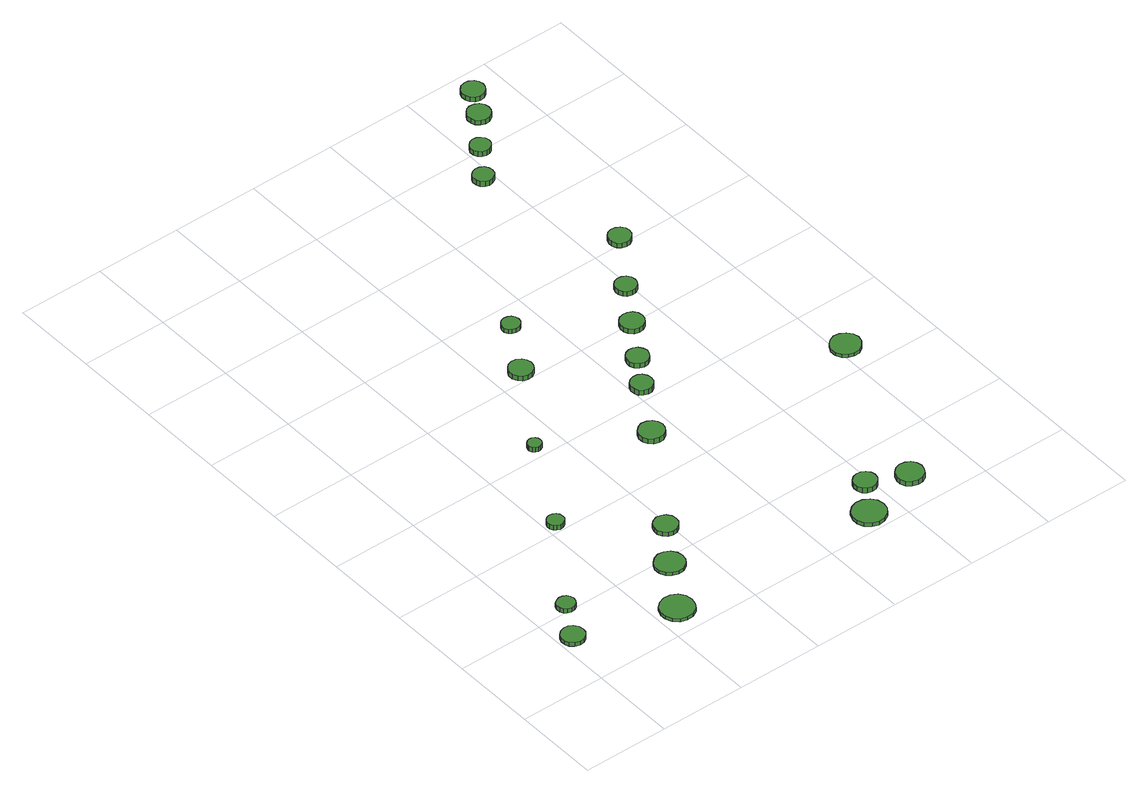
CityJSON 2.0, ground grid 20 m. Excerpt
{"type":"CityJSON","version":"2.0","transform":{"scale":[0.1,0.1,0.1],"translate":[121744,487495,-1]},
"CityObjects":{
"tree1":{"type":"SolitaryVegetationObject","attributes":{"function":"something"},"geometry":[{"type":"MultiSurface","lod":"1","boundaries":[[[0,1,2,3,4,5,6,7,8,9,10,11,12,13,14]],[[15,16,17,18,19,20,21,22,23,24,25,26,27,28,29]],[[0,29,28,1]],[[1,28,27,2]],[[2,27,26,3]],[[3,26,25,4]],[[4,25,24,5]],[[5,24,23,6]],[[6,23,22,7]],[[7,22,21,8]],[[8,21,20,9]],[[9,20,19,10]],[[10,19,18,11]],[[11,18,17,12]],[[12,17,16,13]],[[13,16,15,14]],[[14,15,29,0]]]}]},
"tree2":{"type":"SolitaryVegetationObject","attributes":{"function":"something"},"geometry":[{"type":"MultiSurface","lod":"1","boundaries":[[[30,31,32,33,34,35,36,37,38,39,40,41,42,43,44]],[[45,46,47,48,49,50,51,52,53,54,55,56,57,58,59]],[[30,59,58,31]],[[31,58,57,32]],[[32,57,56,33]],[[33,56,55,34]],[[34,55,54,35]],[[35,54,53,36]],[[36,53,52,37]],[[37,52,51,38]],[[38,51,50,39]],[[39,50,49,40]],[[40,49,48,41]],[[41,48,47,42]],[[42,47,46,43]],[[43,46,45,44]],[[44,45,59,30]]]}]},
"tree3":{"type":"SolitaryVegetationObject","attributes":{"function":"something"},"geometry":[{"type":"MultiSurface","lod":"1","boundaries":[[[60,61,62,63,64,65,66,67,68,69,70,71,72,73,74]],[[75,76,77,78,79,80,81,82,83,84,85,86,87,88,89]],[[60,89,88,61]],[[61,88,87,62]],[[62,87,86,63]],[[63,86,85,64]],[[64,85,84,65]],[[65,84,83,66]],[[66,83,82,67]],[[67,82,81,68]],[[68,81,80,69]],[[69,80,79,70]],[[70,79,78,71]],[[71,78,77,72]],[[72,77,76,73]],[[73,76,75,74]],[[74,75,89,60]]]}]},
"tree4":{"type":"SolitaryVegetationObject","attributes":{"function":"something"},"geometry":[{"type":"MultiSurface","lod":"1","boundaries":[[[90,91,92,93,94,95,96,97,98,99,100,101,102,103,104]],[[105,106,107,108,109,110,111,112,113,114,115,116,117,118,119]],[[90,119,118,91]],[[91,118,117,92]],[[92,117,116,93]],[[93,116,115,94]],[[94,115,114,95]],[[95,114,113,96]],[[96,113,112,97]],[[97,112,111,98]],[[98,111,110,99]],[[99,110,109,100]],[[100,109,108,101]],[[101,108,107,102]],[[102,107,106,103]],[[103,106,105,104]],[[104,105,119,90]]]}]},
"tree5":{"type":"SolitaryVegetationObject","attributes":{"function":"something"},"geometry":[{"type":"MultiSurface","lod":"1","boundaries":[[[120,121,122,123,124,125,126,127,128,129,130,131,132,133,134]],[[135,136,137,138,139,140,141,142,143,144,145,146,147,148,149]],[[120,149,148,121]],[[121,148,147,122]],[[122,147,146,123]],[[123,146,145,124]],[[124,145,144,125]],[[125,144,143,126]],[[126,143,142,127]],[[127,142,141,128]],[[128,141,140,129]],[[129,140,139,130]],[[130,139,138,131]],[[131,138,137,132]],[[132,137,136,133]],[[133,136,135,134]],[[134,135,149,120]]]}]},
"tree6":{"type":"SolitaryVegetationObject","attributes":{"function":"something"},"geometry":[{"type":"MultiSurface","lod":"1","boundaries":[[[150,151,152,153,154,155,156,157,158,159,160,161,162,163,164]],[[165,166,167,168,169,170,171,172,173,174,175,176,177,178,179]],[[150,179,178,151]],[[151,178,177,152]],[[152,177,176,153]],[[153,176,175,154]],[[154,175,174,155]],[[155,174,173,156]],[[156,173,172,157]],[[157,172,171,158]],[[158,171,170,159]],[[159,170,169,160]],[[160,169,168,161]],[[161,168,167,162]],[[162,167,166,163]],[[163,166,165,164]],[[164,165,179,150]]]}]},
"tree7":{"type":"SolitaryVegetationObject","attributes":{"function":"something"},"geometry":[{"type":"MultiSurface","lod":"1","boundaries":[[[180,181,182,183,184,185,186,187,188,189,190,191,192,193,194]],[[195,196,197,198,199,200,201,202,203,204,205,206,207,208,209]],[[180,209,208,181]],[[181,208,207,182]],[[182,207,206,183]],[[183,206,205,184]],[[184,205,204,185]],[[185,204,203,186]],[[186,203,202,187]],[[187,202,201,188]],[[188,201,200,189]],[[189,200,199,190]],[[190,199,198,191]],[[191,198,197,192]],[[192,197,196,193]],[[193,196,195,194]],[[194,195,209,180]]]}]},
"tree8":{"type":"SolitaryVegetationObject","attributes":{"function":"something"},"geometry":[{"type":"MultiSurface","lod":"1","boundaries":[[[210,211,212,213,214,215,216,217,218,219,220,221,222,223,224]],[[225,226,227,228,229,230,231,232,233,234,235,236,237,238,239]],[[210,239,238,211]],[[211,238,237,212]],[[212,237,236,213]],[[213,236,235,214]],[[214,235,234,215]],[[215,234,233,216]],[[216,233,232,217]],[[217,232,231,218]],[[218,231,230,219]],[[219,230,229,220]],[[220,229,228,221]],[[221,228,227,222]],[[222,227,226,223]],[[223,226,225,224]],[[224,225,239,210]]]}]},
"tree9":{"type":"SolitaryVegetationObject","attributes":{"function":"something"},"geometry":[{"type":"MultiSurface","lod":"1","boundaries":[[[240,241,242,243,244,245,246,247,248,249,250,251,252,253,254]],[[255,256,257,258,259,260,261,262,263,264,265,266,267,268,269]],[[240,269,268,241]],[[241,268,267,242]],[[242,267,266,243]],[[243,266,265,244]],[[244,265,264,245]],[[245,264,263,246]],[[246,263,262,247]],[[247,262,261,248]],[[248,261,260,249]],[[249,260,259,250]],[[250,259,258,251]],[[251,258,257,252]],[[252,257,256,253]],[[253,256,255,254]],[[254,255,269,240]]]}]},
"tree10":{"type":"SolitaryVegetationObject","attributes":{"function":"something"},"geometry":[{"type":"MultiSurface","lod":"1","boundaries":[[[270,271,272,273,274,275,276,277,278,279,280,281,282,283,284]],[[285,286,287,288,289,290,291,292,293,294,295,296,297,298,299]],[[270,299,298,271]],[[271,298,297,272]],[[272,297,296,273]],[[273,296,295,274]],[[274,295,294,275]],[[275,294,293,276]],[[276,293,292,277]],[[277,292,291,278]],[[278,291,290,279]],[[279,290,289,280]],[[280,289,288,281]],[[281,288,287,282]],[[282,287,286,283]],[[283,286,285,284]],[[284,285,299,270]]]}]},
"tree11":{"type":"SolitaryVegetationObject","attributes":{"function":"something"},"geometry":[{"type":"MultiSurface","lod":"1","boundaries":[[[300,301,302,303,304,305,306,307,308,309,310,311,312,313,314]],[[315,316,317,318,319,320,321,322,323,324,325,326,327,328,329]],[[300,329,328,301]],[[301,328,327,302]],[[302,327,326,303]],[[303,326,325,304]],[[304,325,324,305]],[[305,324,323,306]],[[306,323,322,307]],[[307,322,321,308]],[[308,321,320,309]],[[309,320,319,310]],[[310,319,318,311]],[[311,318,317,312]],[[312,317,316,313]],[[313,316,315,314]],[[314,315,329,300]]]}]},
"tree12":{"type":"SolitaryVegetationObject","attributes":{"function":"something"},"geometry":[{"type":"MultiSurface","lod":"1","boundaries":[[[330,331,332,333,334,335,336,337,338,339,340,341,342,343,344]],[[345,346,347,348,349,350,351,352,353,354,355,356,357,358,359]],[[330,359,358,331]],[[331,358,357,332]],[[332,357,356,333]],[[333,356,355,334]],[[334,355,354,335]],[[335,354,353,336]],[[336,353,352,337]],[[337,352,351,338]],[[338,351,350,339]],[[339,350,349,340]],[[340,349,348,341]],[[341,348,347,342]],[[342,347,346,343]],[[343,346,345,344]],[[344,345,359,330]]]}]},
"tree13":{"type":"SolitaryVegetationObject","attributes":{"function":"something"},"geometry":[{"type":"MultiSurface","lod":"1","boundaries":[[[360,361,362,363,364,365,366,367,368,369,370,371,372,373,374]],[[375,376,377,378,379,380,381,382,383,384,385,386,387,388,389]],[[360,389,388,361]],[[361,388,387,362]],[[362,387,386,363]],[[363,386,385,364]],[[364,385,384,365]],[[365,384,383,366]],[[366,383,382,367]],[[367,382,381,368]],[[368,381,380,369]],[[369,380,379,370]],[[370,379,378,371]],[[371,378,377,372]],[[372,377,376,373]],[[373,376,375,374]],[[374,375,389,360]]]}]},
"tree14":{"type":"SolitaryVegetationObject","attributes":{"function":"something"},"geometry":[{"type":"MultiSurface","lod":"1","boundaries":[[[390,391,392,393,394,395,396,397,398,399,400,401,402,403,404]],[[405,406,407,408,409,410,411,412,413,414,415,416,417,418,419]],[[390,419,418,391]],[[391,418,417,392]],[[392,417,416,393]],[[393,416,415,394]],[[394,415,414,395]],[[395,414,413,396]],[[396,413,412,397]],[[397,412,411,398]],[[398,411,410,399]],[[399,410,409,400]],[[400,409,408,401]],[[401,408,407,402]],[[402,407,406,403]],[[403,406,405,404]],[[404,405,419,390]]]}]},
"tree15":{"type":"SolitaryVegetationObject","attributes":{"function":"something"},"geometry":[{"type":"MultiSurface","lod":"1","boundaries":[[[420,421,422,423,424,425,426,427,428,429,430,431,432,433,434]],[[435,436,437,438,439,440,441,442,443,444,445,446,447,448,449]],[[420,449,448,421]],[[421,448,447,422]],[[422,447,446,423]],[[423,446,445,424]],[[424,445,444,425]],[[425,444,443,426]],[[426,443,442,427]],[[427,442,441,428]],[[428,441,440,429]],[[429,440,439,430]],[[430,439,438,431]],[[431,438,437,432]],[[432,437,436,433]],[[433,436,435,434]],[[434,435,449,420]]]}]},
"tree16":{"type":"SolitaryVegetationObject","attributes":{"function":"something"},"geometry":[{"type":"MultiSurface","lod":"1","boundaries":[[[450,451,452,453,454,455,456,457,458,459,460,461,462,463,464]],[[465,466,467,468,469,470,471,472,473,474,475,476,477,478,479]],[[450,479,478,451]],[[451,478,477,452]],[[452,477,476,453]],[[453,476,475,454]],[[454,475,474,455]],[[455,474,473,456]],[[456,473,472,457]],[[457,472,471,458]],[[458,471,470,459]],[[459,470,469,460]],[[460,469,468,461]],[[461,468,467,462]],[[462,467,466,463]],[[463,466,465,464]],[[464,465,479,450]]]}]},
"tree17":{"type":"SolitaryVegetationObject","attributes":{"function":"something"},"geometry":[{"type":"MultiSurface","lod":"1","boundaries":[[[480,481,482,483,484,485,486,487,488,489,490,491,492,493,494]],[[495,496,497,498,499,500,501,502,503,504,505,506,507,508,509]],[[480,509,508,481]],[[481,508,507,482]],[[482,507,506,483]],[[483,506,505,484]],[[484,505,504,485]],[[485,504,503,486]],[[486,503,502,487]],[[487,502,501,488]],[[488,501,500,489]],[[489,500,499,490]],[[490,499,498,491]],[[491,498,497,492]],[[492,497,496,493]],[[493,496,495,494]],[[494,495,509,480]]]}]},
"tree18":{"type":"SolitaryVegetationObject","attributes":{"function":"something"},"geometry":[{"type":"MultiSurface","lod":"1","boundaries":[[[510,511,512,513,514,515,516,517,518,519,520,521,522,523,524]],[[525,526,527,528,529,530,531,532,533,534,535,536,537,538,539]],[[510,539,538,511]],[[511,538,537,512]],[[512,537,536,513]],[[513,536,535,514]],[[514,535,534,515]],[[515,534,533,516]],[[516,533,532,517]],[[517,532,531,518]],[[518,531,530,519]],[[519,530,529,520]],[[520,529,528,521]],[[521,528,527,522]],[[522,527,526,523]],[[523,526,525,524]],[[524,525,539,510]]]}]},
"tree19":{"type":"SolitaryVegetationObject","attributes":{"function":"something"},"geometry":[{"type":"MultiSurface","lod":"1","boundaries":[[[540,541,542,543,544,545,546,547,548,549,550,551,552,553,554]],[[555,556,557,558,559,560,561,562,563,564,565,566,567,568,569]],[[540,569,568,541]],[[541,568,567,542]],[[542,567,566,543]],[[543,566,565,544]],[[544,565,564,545]],[[545,564,563,546]],[[546,563,562,547]],[[547,562,561,548]],[[548,561,560,549]],[[549,560,559,550]],[[550,559,558,551]],[[551,558,557,552]],[[552,557,556,553]],[[553,556,555,554]],[[554,555,569,540]]]}]},
"tree20":{"type":"SolitaryVegetationObject","attributes":{"function":"something"},"geometry":[{"type":"MultiSurface","lod":"1","boundaries":[[[570,571,572,573,574,575,576,577,578,579,580,581,582,583,584]],[[585,586,587,588,589,590,591,592,593,594,595,596,597,598,599]],[[570,599,598,571]],[[571,598,597,572]],[[572,597,596,573]],[[573,596,595,574]],[[574,595,594,575]],[[575,594,593,576]],[[576,593,592,577]],[[577,592,591,578]],[[578,591,590,579]],[[579,590,589,580]],[[580,589,588,581]],[[581,588,587,582]],[[582,587,586,583]],[[583,586,585,584]],[[584,585,599,570]]]}]},
"tree21":{"type":"SolitaryVegetationObject","attributes":{"function":"something"},"geometry":[{"type":"MultiSurface","lod":"1","boundaries":[[[600,601,602,603,604,605,606,607,608,609,610,611,612,613,614]],[[615,616,617,618,619,620,621,622,623,624,625,626,627,628,629]],[[600,629,628,601]],[[601,628,627,602]],[[602,627,626,603]],[[603,626,625,604]],[[604,625,624,605]],[[605,624,623,606]],[[606,623,622,607]],[[607,622,621,608]],[[608,621,620,609]],[[609,620,619,610]],[[610,619,618,611]],[[611,618,617,612]],[[612,617,616,613]],[[613,616,615,614]],[[614,615,629,600]]]}]},
"tree22":{"type":"SolitaryVegetationObject","attributes":{"function":"something"},"geometry":[{"type":"MultiSurface","lod":"1","boundaries":[[[630,631,632,633,634,635,636,637,638,639,640,641,642,643,644]],[[645,646,647,648,649,650,651,652,653,654,655,656,657,658,659]],[[630,659,658,631]],[[631,658,657,632]],[[632,657,656,633]],[[633,656,655,634]],[[634,655,654,635]],[[635,654,653,636]],[[636,653,652,637]],[[637,652,651,638]],[[638,651,650,639]],[[639,650,649,640]],[[640,649,648,641]],[[641,648,647,642]],[[642,647,646,643]],[[643,646,645,644]],[[644,645,659,630]]]}]},
"tree23":{"type":"SolitaryVegetationObject","attributes":{"function":"something"},"geometry":[{"type":"MultiSurface","lod":"1","boundaries":[[[660,661,662,663,664,665,666,667,668,669,670,671,672,673,674]],[[675,676,677,678,679,680,681,682,683,684,685,686,687,688,689]],[[660,689,688,661]],[[661,688,687,662]],[[662,687,686,663]],[[663,686,685,664]],[[664,685,684,665]],[[665,684,683,666]],[[666,683,682,667]],[[667,682,681,668]],[[668,681,680,669]],[[669,680,679,670]],[[670,679,678,671]],[[671,678,677,672]],[[672,677,676,673]],[[673,676,675,674]],[[674,675,689,660]]]}]}
},
"vertices":[
[59,130,17],[57,141,17],[50,150,17],[41,156,17],[30,157,17],[19,153,17],[11,146,17],[7,136,17],[7,125,17],[11,115,17],[19,108,17],[30,104,17],[41,105,17],[50,111,17],[57,120,17],[57,120,7],[50,111,7],[41,105,7],[30,104,7],[19,108,7],[11,115,7],[7,125,7],[7,136,7],[11,146,7],[19,153,7],[30,157,7],[41,156,7],[50,150,7],[57,141,7],[59,130,7],
[103,214,18],[101,222,18],[96,229,18],[89,233,18],[80,234,18],[72,231,18],[65,226,18],[62,218,18],[62,209,18],[65,201,18],[72,196,18],[80,193,18],[89,194,18],[96,198,18],[101,205,18],[101,205,7],[96,198,7],[89,194,7],[80,193,7],[72,196,7],[65,201,7],[62,209,7],[62,218,7],[65,226,7],[72,231,7],[80,234,7],[89,233,7],[96,229,7],[101,222,7],[103,214,7],
[288,64,15],[285,80,15],[276,93,15],[262,101,15],[246,102,15],[231,97,15],[219,87,15],[213,72,15],[213,57,15],[219,42,15],[231,31,15],[246,27,15],[262,28,15],[276,36,15],[285,49,15],[285,49,7],[276,36,7],[262,28,7],[246,27,7],[231,31,7],[219,42,7],[213,57,7],[213,72,7],[219,87,7],[231,97,7],[246,102,7],[262,101,7],[276,93,7],[285,80,7],[288,64,7],
[239,416,25],[238,424,25],[233,430,25],[226,434,25],[218,435,25],[211,433,25],[205,427,25],[202,420,25],[202,412,25],[205,405,25],[211,400,25],[218,397,25],[226,398,25],[233,402,25],[238,409,25],[238,409,13],[233,402,13],[226,398,13],[218,397,13],[211,400,13],[205,405,13],[202,412,13],[202,420,13],[205,427,13],[211,433,13],[218,435,13],[226,434,13],[233,430,13],[238,424,13],[239,416,13],
[358,180,15],[355,193,15],[347,204,15],[335,211,15],[321,213,15],[308,208,15],[298,199,15],[292,187,15],[292,173,15],[298,160,15],[308,151,15],[321,147,15],[335,148,15],[347,155,15],[355,166,15],[355,166,7],[347,155,7],[335,148,7],[321,147,7],[308,151,7],[298,160,7],[292,173,7],[292,187,7],[298,199,7],[308,208,7],[321,213,7],[335,211,7],[347,204,7],[355,193,7],[358,180,7],
[417,273,18],[415,284,18],[408,293,18],[399,298,18],[388,300,18],[377,296,18],[368,289,18],[364,278,18],[364,267,18],[368,257,18],[377,249,18],[388,246,18],[399,247,18],[408,253,18],[415,262,18],[415,262,7],[408,253,7],[399,247,7],[388,246,7],[377,249,7],[368,257,7],[364,267,7],[364,278,7],[368,289,7],[377,296,7],[388,300,7],[399,298,7],[408,293,7],[415,284,7],[417,273,7],
[353,627,23],[352,633,23],[348,638,23],[342,642,23],[336,642,23],[330,640,23],[325,636,23],[322,630,23],[322,624,23],[325,618,23],[330,613,23],[336,611,23],[342,612,23],[348,615,23],[352,621,23],[352,621,11],[348,615,11],[342,612,11],[336,611,11],[330,613,11],[325,618,11],[322,624,11],[322,630,11],[325,636,11],[330,640,11],[336,642,11],[342,642,11],[348,638,11],[352,633,11],[353,627,11],
[572,505,26],[569,517,26],[562,527,26],[552,532,26],[540,534,26],[529,530,26],[520,522,26],[515,511,26],[515,499,26],[520,489,26],[529,481,26],[540,477,26],[552,478,26],[562,484,26],[569,494,26],[569,494,13],[562,484,13],[552,478,13],[540,477,13],[529,481,13],[520,489,13],[515,499,13],[515,511,13],[520,522,13],[529,530,13],[540,534,13],[552,532,13],[562,527,13],[569,517,13],[572,505,13],
[491,825,19],[488,836,19],[482,845,19],[472,851,19],[461,852,19],[450,849,19],[442,841,19],[437,831,19],[437,820,19],[442,809,19],[450,802,19],[461,798,19],[472,799,19],[482,805,19],[488,814,19],[488,814,7],[482,805,7],[472,799,7],[461,798,7],[450,802,7],[442,809,7],[437,820,7],[437,831,7],[442,841,7],[450,849,7],[461,852,7],[472,851,7],[482,845,7],[488,836,7],[491,825,7],
[771,44,16],[768,60,16],[759,72,16],[745,80,16],[729,82,16],[715,77,16],[703,67,16],[697,52,16],[697,37,16],[703,22,16],[715,12,16],[729,7,16],[745,9,16],[759,17,16],[768,29,16],[768,29,7],[759,17,7],[745,9,7],[729,7,7],[715,12,7],[703,22,7],[697,37,7],[697,52,7],[703,67,7],[715,77,7],[729,82,7],[745,80,7],[759,72,7],[768,60,7],[771,44,7],
[649,636,19],[647,646,19],[641,655,19],[632,660,19],[622,661,19],[612,658,19],[604,651,19],[600,641,19],[600,631,19],[604,621,19],[612,615,19],[622,611,19],[632,612,19],[641,618,19],[647,626,19],[647,626,6],[641,618,6],[632,612,6],[622,611,6],[612,615,6],[604,621,6],[600,631,6],[600,641,6],[604,651,6],[612,658,6],[622,661,6],[632,660,6],[641,655,6],[647,646,6],[649,636,6],
[555,944,19],[553,952,19],[548,959,19],[541,963,19],[532,964,19],[524,962,19],[518,956,19],[514,948,19],[514,939,19],[518,932,19],[524,926,19],[532,923,19],[541,924,19],[548,928,19],[553,935,19],[553,935,8],[548,928,8],[541,924,8],[532,923,8],[524,926,8],[518,932,8],[514,939,8],[514,948,8],[518,956,8],[524,962,8],[532,964,8],[541,963,8],[548,959,8],[553,952,8],[555,944,8],
[809,118,23],[807,128,23],[800,137,23],[791,142,23],[780,143,23],[770,140,23],[762,133,23],[758,123,23],[758,112,23],[762,102,23],[770,95,23],[780,92,23],[791,93,23],[800,98,23],[807,107,23],[807,107,10],[800,98,10],[791,93,10],[780,92,10],[770,95,10],[762,102,10],[758,112,10],[758,123,10],[762,133,10],[770,140,10],[780,143,10],[791,142,10],[800,137,10],[807,128,10],[809,118,10],
[696,706,18],[693,716,18],[687,725,18],[678,730,18],[668,731,18],[658,728,18],[650,721,18],[646,711,18],[646,701,18],[650,691,18],[658,684,18],[668,681,18],[678,682,18],[687,687,18],[693,696,18],[693,696,6],[687,687,6],[678,682,6],[668,681,6],[658,684,6],[650,691,6],[646,701,6],[646,711,6],[650,721,6],[658,728,6],[668,731,6],[678,730,6],[687,725,6],[693,716,6],[696,706,6],
[898,78,25],[895,91,25],[888,101,25],[877,107,25],[864,109,25],[852,105,25],[842,96,25],[837,84,25],[837,72,25],[842,60,25],[852,52,25],[864,48,25],[877,49,25],[888,55,25],[895,66,25],[895,66,12],[888,55,12],[877,49,12],[864,48,12],[852,52,12],[842,60,12],[837,72,12],[837,84,12],[842,96,12],[852,105,12],[864,109,12],[877,107,12],[888,101,12],[895,91,12],[898,78,12],
[756,796,18],[754,807,18],[747,816,18],[737,821,18],[726,822,18],[715,819,18],[707,811,18],[703,801,18],[703,790,18],[707,780,18],[715,772,18],[726,769,18],[737,770,18],[747,776,18],[754,785,18],[754,785,6],[747,776,6],[737,770,6],[726,769,6],[715,772,6],[707,780,6],[703,790,6],[703,801,6],[707,811,6],[715,819,6],[726,822,6],[737,821,6],[747,816,6],[754,807,6],[756,796,6],
[814,890,18],[812,900,18],[806,908,18],[797,913,18],[787,914,18],[777,911,18],[770,904,18],[766,895,18],[766,885,18],[770,876,18],[777,869,18],[787,866,18],[797,867,18],[806,872,18],[812,880,18],[812,880,6],[806,872,6],[797,867,6],[787,866,6],[777,869,6],[770,876,6],[766,885,6],[766,895,6],[770,904,6],[777,911,6],[787,914,6],[797,913,6],[806,908,6],[812,900,6],[814,890,6],
[1055,472,14],[1052,486,14],[1043,497,14],[1031,504,14],[1017,506,14],[1004,501,14],[994,492,14],[988,479,14],[988,465,14],[994,452,14],[1004,443,14],[1017,439,14],[1031,440,14],[1043,447,14],[1052,458,14],[1052,458,6],[1043,447,6],[1031,440,6],[1017,439,6],[1004,443,6],[994,452,6],[988,465,6],[988,479,6],[994,492,6],[1004,501,6],[1017,506,6],[1031,504,6],[1043,497,6],[1052,486,6],[1055,472,6],
[894,1006,26],[892,1016,26],[885,1025,26],[876,1030,26],[866,1031,26],[856,1028,26],[848,1021,26],[844,1011,26],[844,1001,26],[848,991,26],[856,984,26],[866,981,26],[876,982,26],[885,987,26],[892,996,26],[892,996,14],[885,987,14],[876,982,14],[866,981,14],[856,984,14],[848,991,14],[844,1001,14],[844,1011,14],[848,1021,14],[856,1028,14],[866,1031,14],[876,1030,14],[885,1025,14],[892,1016,14],[894,1006,14],
[797,1325,25],[795,1334,25],[790,1342,25],[781,1347,25],[772,1348,25],[762,1345,25],[755,1339,25],[751,1330,25],[751,1320,25],[755,1311,25],[762,1305,25],[772,1302,25],[781,1303,25],[790,1308,25],[795,1315,25],[795,1315,12],[790,1308,12],[781,1303,12],[772,1302,12],[762,1305,12],[755,1311,12],[751,1320,12],[751,1330,12],[755,1339,12],[762,1345,12],[772,1348,12],[781,1347,12],[790,1342,12],[795,1334,12],[797,1325,12],
[852,1402,21],[850,1412,21],[844,1419,21],[836,1424,21],[827,1425,21],[818,1422,21],[811,1416,21],[807,1407,21],[807,1398,21],[811,1389,21],[818,1383,21],[827,1380,21],[836,1381,21],[844,1385,21],[850,1393,21],[850,1393,8],[844,1385,8],[836,1381,8],[827,1380,8],[818,1383,8],[811,1389,8],[807,1398,8],[807,1407,8],[811,1416,8],[818,1422,8],[827,1425,8],[836,1424,8],[844,1419,8],[850,1412,8],[852,1402,8],
[916,1482,20],[914,1493,20],[908,1502,20],[898,1507,20],[887,1508,20],[877,1505,20],[869,1497,20],[865,1488,20],[865,1477,20],[869,1467,20],[877,1460,20],[887,1456,20],[898,1457,20],[908,1463,20],[914,1472,20],[914,1472,8],[908,1463,8],[898,1457,8],[887,1456,8],[877,1460,8],[869,1467,8],[865,1477,8],[865,1488,8],[869,1497,8],[877,1505,8],[887,1508,8],[898,1507,8],[908,1502,8],[914,1493,8],[916,1482,8],
[951,1543,21],[949,1554,21],[943,1562,21],[933,1568,21],[923,1569,21],[912,1566,21],[904,1558,21],[900,1548,21],[900,1538,21],[904,1528,21],[912,1521,21],[923,1517,21],[933,1518,21],[943,1524,21],[949,1533,21],[949,1533,9],[943,1524,9],[933,1518,9],[923,1517,9],[912,1521,9],[904,1528,9],[900,1538,9],[900,1548,9],[904,1558,9],[912,1566,9],[923,1569,9],[933,1568,9],[943,1562,9],[949,1554,9],[951,1543,9]
]}
